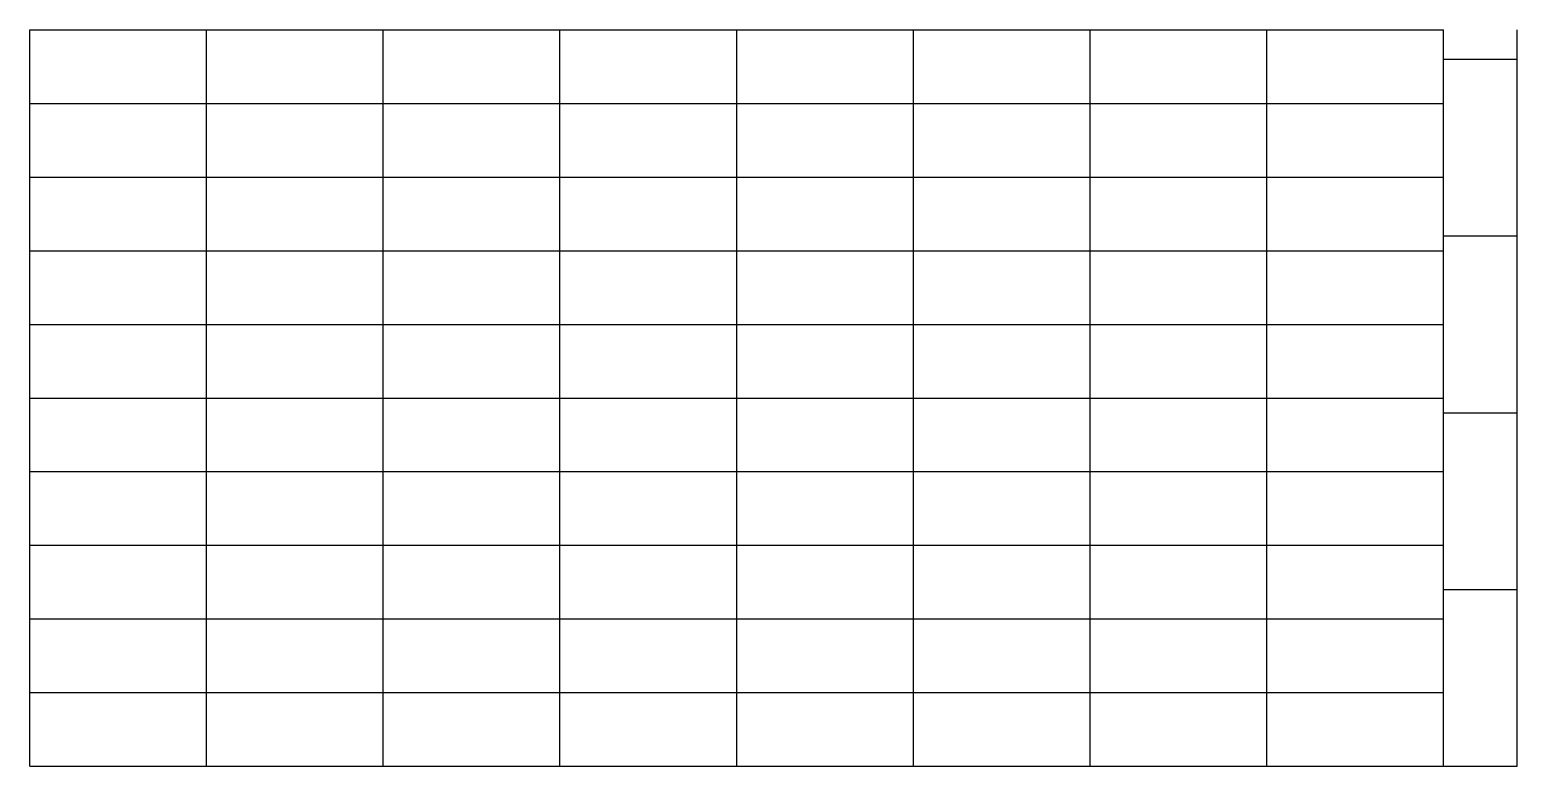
# Model space of a CAD drawing. Extents: x 0 to 2020, y 0 to 1000.
import ezdxf

# ---------------------------------------------------------------- set-up
doc = ezdxf.new("R2010")
doc.units = 0
doc.layers.get('0').update_dxf_attribs({"linetype": 'CONTINUOUS'})

msp = doc.modelspace()

# ---------------------------------------------------------------- linework, layer by layer
for p, q in [((0, 1000), (1920, 1000)), ((0, 0), (0, 1000)), ((240, 0), (240, 1000)), ((480, 0), (480, 1000)), ((720, 0), (720, 1000)), ((960, 0), (960, 1000)), ((1200, 0), (1200, 1000)), ((1440, 0), (1440, 1000)), ((1680, 0), (1680, 1000)), ((1920, 0), (1920, 1000)), ((2020, 0), (2020, 1000)), ((1920, 960), (2020, 960)), ((0, 900), (1920, 900)), ((0, 800), (1920, 800)), ((1920, 720), (2020, 720)), ((0, 700), (1920, 700)), ((0, 600), (1920, 600)), ((0, 500), (1920, 500)), ((1920, 480), (2020, 480)), ((0, 400), (1920, 400)), ((0, 300), (1920, 300)), ((1920, 240), (2020, 240)), ((0, 200), (1920, 200)), ((0, 100), (1920, 100)), ((0, 0), (1920, 0)), ((1920, 0), (2020, 0))]:
    msp.add_line(p, q)

doc.saveas('drawing.dxf')
